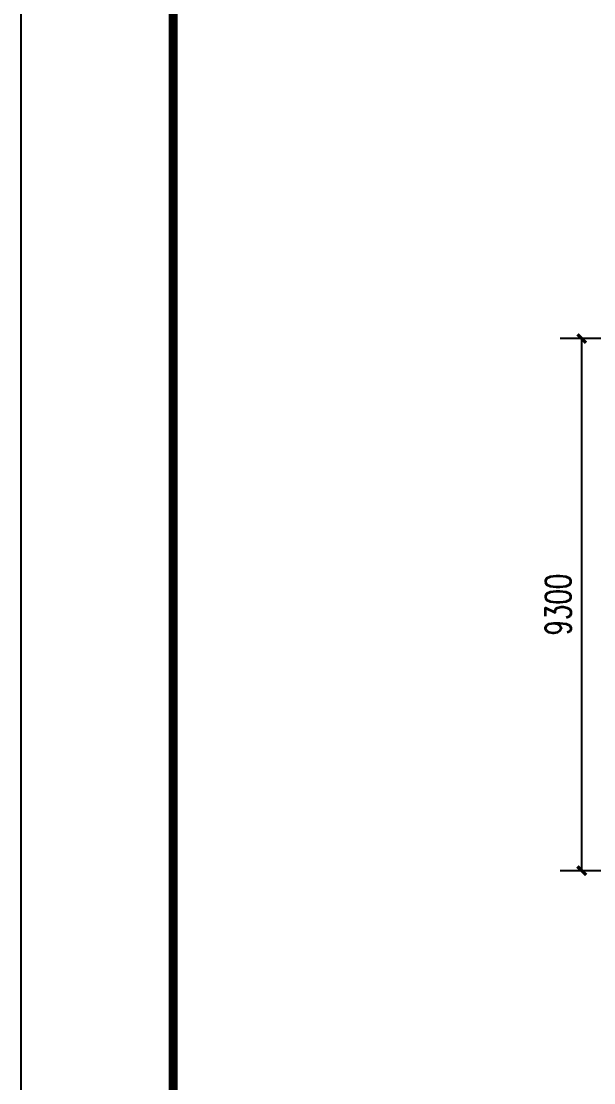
# Model space of a CAD drawing. Extents: x 180850 to 1400258, y 48356 to 327067.
# Drawn here: x 1194176 to 1204173, y 162016 to 180570 of the extents above; entities that cross this region are included whole.
import ezdxf

# ---------------------------------------------------------------- set-up
doc = ezdxf.new("R2010")
doc.units = 0
doc.header["$LTSCALE"] = 1000
doc.layers.add('PUB_TITLE', color=4, linetype='Continuous')
doc.styles.add('_TCH_DIM_T3', font='SIMPLEX', dxfattribs={"width": 0.7058823529411765, "bigfont": 'GBCBIG'})
doc.dimstyles.new('_TCH_ARCH&&150', dxfattribs={"dimtxt": 446.25, "dimasz": 150, "dimexe": 375, "dimexo": 450, "dimgap": 189.375, "dimtad": 1, "dimdec": 0, "dimzin": 0, "dimdsep": 46, "dimtxsty": '_TCH_DIM_T3', "dimblk": 'ARCHTICK', "dimcen": 0.09, "dimclrd": 3, "dimclre": 3, "dimclrt": 7, "dimazin": 2, "dimtfac": 1, "dimtdec": 0, "dimtix": 1, "dimtmove": 2, "dimatfit": 3, "dimfxl": 1, "dimtolj": 1, "dimtzin": 0, "dimarcsym": 0})

# ---------------------------------------------------------------- blocks, each defined once
blk = doc.blocks.new('_ArchTick')
at = {"color": 0, "linetype": 'ByBlock', "const_width": 0.4}
blk.add_lwpolyline([(-0.5, -0.5), (0.5, 0.5)], dxfattribs=at)
blk = doc.blocks.new('*D941')
at = {"color": 3, "lineweight": -2, "transparency": 16777216}
for p, q in [((1206027.761252718, 175023.3342573864), (1203588.723134919, 175023.3342573864)), ((1203963.723134919, 165723.3342479829), (1203963.723134919, 175023.3342573864)), ((1206063.302968849, 165723.3342479829), (1203588.723134919, 165723.3342479829))]:
    blk.add_line(p, q, dxfattribs=at)
at = {"layer": 'Defpoints', "color": 0, "transparency": 16777216}
for p in [(1203963.723134919, 175023.3342573864), (1206477.761252718, 175023.3342573864), (1206513.302968849, 165723.3342479829)]:
    blk.add_point(p, dxfattribs=at)
at = {"color": 3, "lineweight": -2, "transparency": 16777216, "xscale": 150, "yscale": 150, "zscale": 150}
for p, rotation in [((1203963.723134919, 175023.3342573864), 90), ((1203963.723134919, 165723.3342479829), 270)]:
    blk.add_blockref('_ArchTick', p, dxfattribs=dict(at, rotation=rotation))
at = {"color": 7, "transparency": 16777216, "insert": (1203551.223134919, 170373.3342526848), "char_height": 446.25, "attachment_point": 5, "rotation": 90, "style": '_TCH_DIM_T3'}
blk.add_mtext('\\A1;9300', dxfattribs=at)

msp = doc.modelspace()

# ---------------------------------------------------------------- linework, layer by layer
at = {"layer": 'PUB_TITLE'}
msp.add_lwpolyline([(1194176.069831791, 199122.8308588691), (1283372.950331791, 199122.8308588691), (1283372.950331791, 136122.893858869), (1194176.069831791, 136122.893858869)], close=True, dxfattribs=at)
at = {"layer": 'PUB_TITLE', "const_width": 159.09075}
msp.add_lwpolyline([(1196827.582331792, 137183.4988588691), (1196827.582331792, 198062.225858869), (1282312.345331791, 198062.225858869), (1282312.345331791, 137183.4988588691)], close=True, dxfattribs=at)

# ---------------------------------------------------------------- dimensions: what is measured, and where the dimension line sits
dim = msp.add_linear_dim(base=(1203963.723134919, 175023.3342573864), p1=(1206513.302968849, 165723.3342479829), p2=(1206477.761252718, 175023.3342573864), angle=90, dimstyle='_TCH_ARCH&&150')
dim.commit()
dim.dimension.update_dxf_attribs({"geometry": '*D941', "text_midpoint": (1203551.223134919, 170373.3342526848)})

doc.saveas('drawing.dxf')
